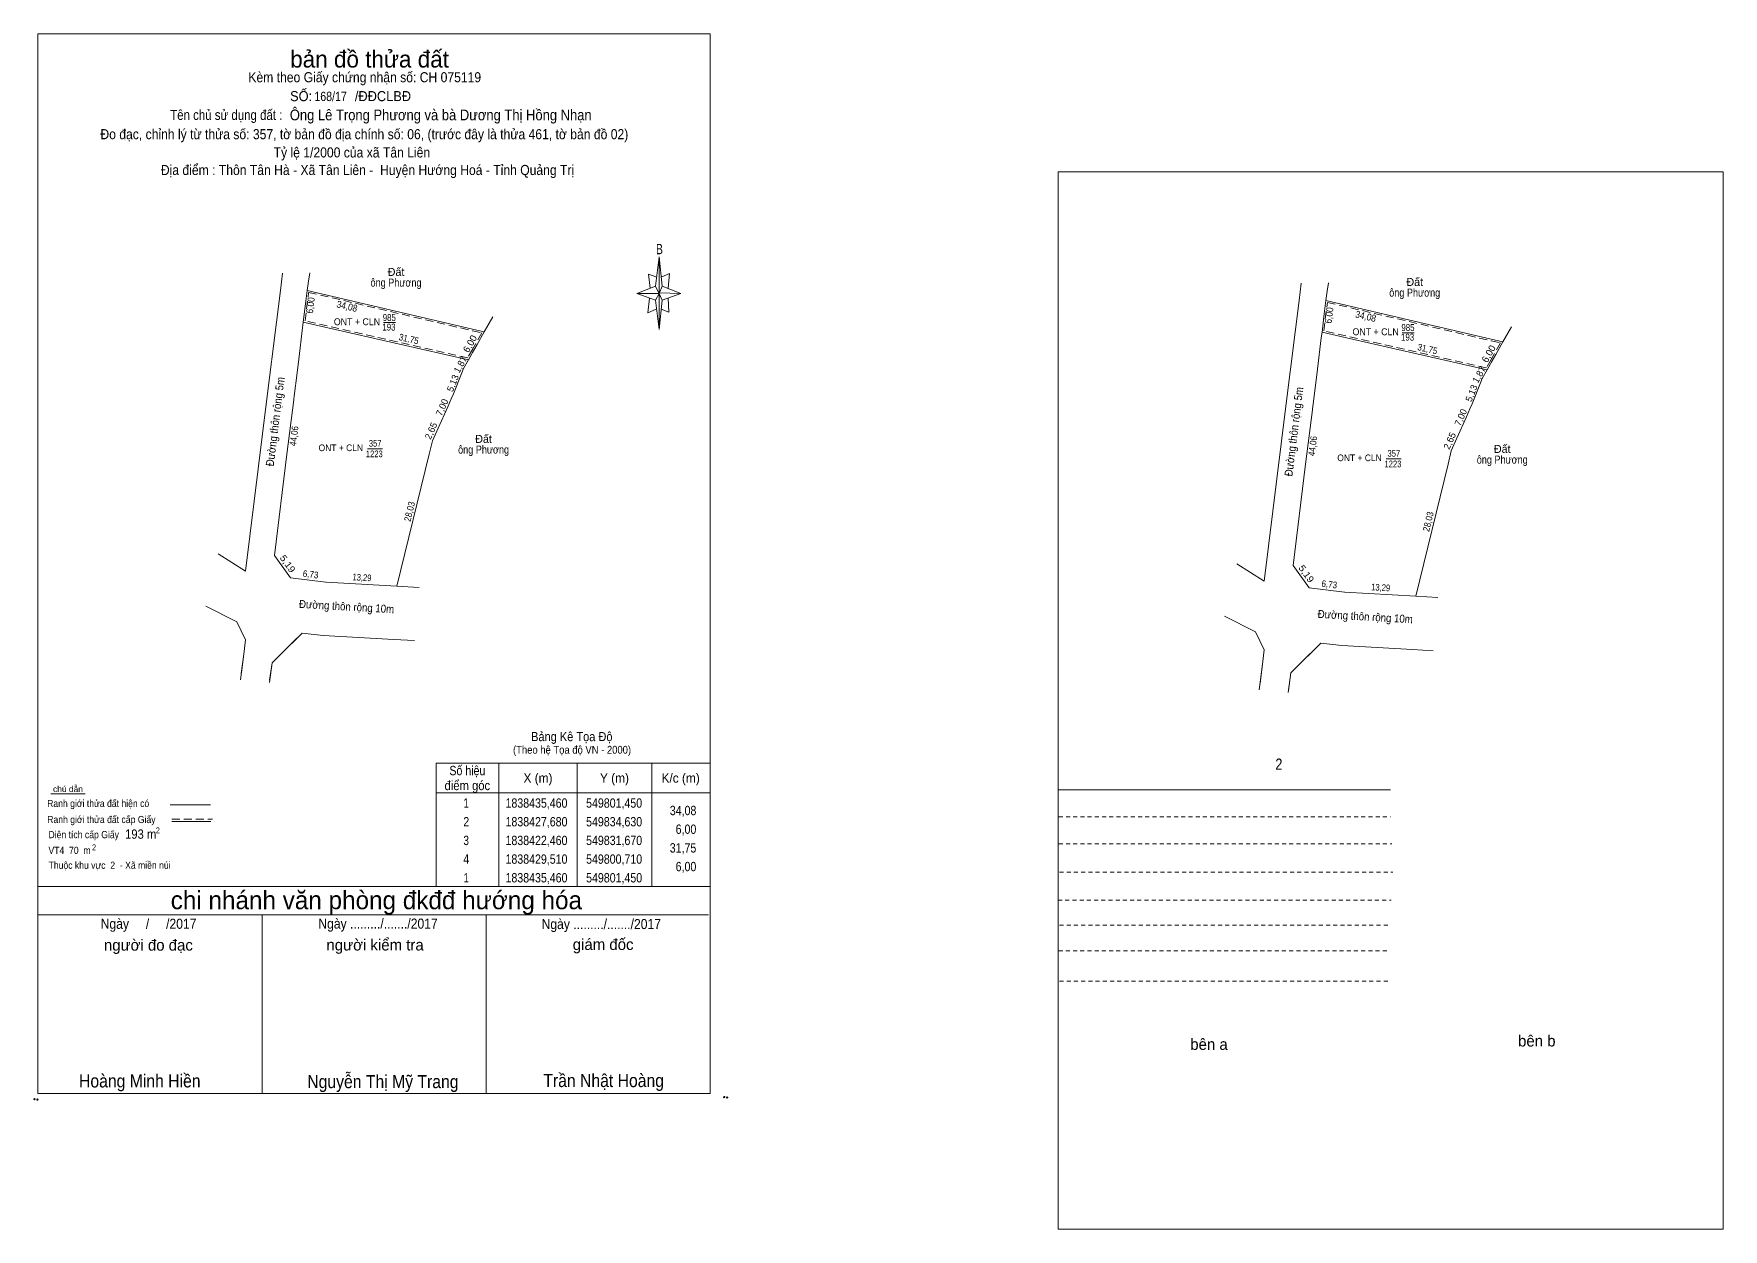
# Model space of a CAD drawing. Header units: metres. Extents: x 549361 to 550067, y 1838260 to 1838488.
# Drawn here: x 549750.2 to 550066.9, y 1838259.6 to 1838483.5 of the extents above; entities that cross this region are included whole.
import ezdxf
from ezdxf.enums import TextEntityAlignment as Align

# ---------------------------------------------------------------- set-up
doc = ezdxf.new("R2010")
doc.units = ezdxf.units.M
doc.header["$LTSCALE"] = 0.5
doc.header["$PDMODE"] = 32
doc.header["$PDSIZE"] = 0.25
for name, pattern in [('DOTTED', [1.5, 0.3, -1.2]), ('MEDIUM_DASHED', [4.5, 3, -1.5]), ('SHORT_DASHED', [2.7, 1.5, -1.2])]:
    doc.linetypes.add(name, pattern=pattern)
for name, color, linetype, lineweight in [('1', 7, 'DOTTED', 13), ('15', 7, 'Continuous', 13), ('17', 7, 'Continuous', 13), ('18', 7, 'Continuous', 13), ('23', 7, 'Continuous', 13), ('63', 7, 'Continuous', 13)]:
    doc.layers.add(name, color=color, linetype=linetype, lineweight=lineweight)
doc.layers.add('60', color=7, linetype='Continuous')

msp = doc.modelspace()

# ---------------------------------------------------------------- linework, layer by layer
at = {"layer": '1', "linetype": 'Continuous'}
for p, q in [((549801.45, 1838435.46), (549832.43, 1838428.2)), ((549992.41, 1838433.58), (550023.39, 1838426.32)), ((549832.43, 1838428.2), (549834.63, 1838427.68)), ((550023.39, 1838426.32), (550025.59, 1838425.8)), ((549942.34, 1838341.86), (550004.5, 1838341.86))]:
    msp.add_line(p, q, dxfattribs=at)
at = {"layer": '1', "linetype": 'SHORT_DASHED'}
for p, q in [((549942.34, 1838336.82), (550004.5, 1838336.82)), ((549942.34, 1838331.78), (550004.78, 1838331.78)), ((549942.48, 1838326.46), (550004.92, 1838326.46)), ((549942.2, 1838321.2), (550004.64, 1838321.2)), ((549942.48, 1838316.52), (550004.29, 1838316.52)), ((549942.31, 1838311.7), (550004.12, 1838311.7)), ((549942.48, 1838306.02), (550004.29, 1838306.02))]:
    msp.add_line(p, q, dxfattribs=at)
at = {"layer": '1', "linetype": 'Continuous'}
msp.add_lwpolyline([(549942.21, 1838457.66), (550066.88, 1838457.66), (550066.88, 1838259.56), (549942.21, 1838259.56)], close=True, dxfattribs=at)
at = {"layer": '1', "linetype": 'MEDIUM_DASHED'}
for points in [[(549832.43, 1838424.41), (549831.52, 1838422.8), (549801.04, 1838429.74), (549801.71, 1838435.09), (549832.43, 1838427.89)], [(550023.39, 1838422.53), (550022.48, 1838420.92), (549992, 1838427.86), (549992.67, 1838433.21), (550023.39, 1838426.01)], [(549832.43, 1838427.89), (549834.17, 1838427.48), (549832.43, 1838424.41)], [(550023.39, 1838426.01), (550025.13, 1838425.6), (550023.39, 1838422.53)]]:
    msp.add_lwpolyline(points, dxfattribs=at)
at = {"layer": '15'}
for p, q in [((549799.85, 1838422.56), (549799.53, 1838419.99)), ((549799.53, 1838419.99), (549798.99, 1838415.61)), ((549990.49, 1838418.11), (549989.95, 1838413.73)), ((549990.81, 1838420.68), (549990.49, 1838418.11))]:
    msp.add_line(p, q, dxfattribs=at)
at = {"layer": '17'}
for p, q in [((549866.7, 1838436.27), (549867.4, 1838441.73)), ((549866.7, 1838433.61), (549863.2, 1838434.87)), ((549867.96, 1838433.61), (549867.4, 1838428.15)), ((549867.96, 1838436.27), (549871.46, 1838434.87)), ((549869.08, 1838434.03), (549869.22, 1838431.37)), ((549869.22, 1838431.37), (549867.82, 1838431.93)), ((549759.81, 1838341.14), (549753.36, 1838341.14)), ((549775.76, 1838339.05), (549783.29, 1838339.05)), ((549776.04, 1838335.92), (549783.4, 1838335.92)), ((549750.97, 1838323.79), (549876.97, 1838323.79)), ((549750.97, 1838318.47), (549876.69, 1838318.47)), ((549750.97, 1838318.47), (549876.69, 1838318.47)), ((549750.97, 1838318.47), (549876.69, 1838318.47)), ((549792.97, 1838285.01), (549792.97, 1838318.47)), ((549834.97, 1838285.01), (549834.97, 1838318.47))]:
    msp.add_line(p, q, dxfattribs=at)
at = {"layer": '17', "linetype": 'MEDIUM_DASHED'}
msp.add_line((549776.04, 1838336.37), (549783.66, 1838336.37), dxfattribs=at)
at = {"layer": '17'}
for points in [[(549750.97, 1838483.53), (549876.97, 1838483.53), (549876.97, 1838285.01), (549750.97, 1838285.01)], [(549867.4, 1838441.73), (549867.96, 1838436.27), (549867.4, 1838434.87)], [(549867.4, 1838434.87), (549863.2, 1838434.87), (549866.7, 1838436.27), (549867.96, 1838433.61), (549871.46, 1838434.87), (549867.4, 1838435.01)], [(549867.4, 1838434.87), (549867.4, 1838428.15), (549866.7, 1838433.61)]]:
    msp.add_lwpolyline(points, close=True, dxfattribs=at)
for points in [[(549866.98, 1838437.95), (549865.44, 1838438.51), (549865.72, 1838435.85)], [(549867.82, 1838437.95), (549869.36, 1838438.65), (549869.08, 1838435.85)], [(549867.4, 1838434.87), (549866.7, 1838436.27), (549863.2, 1838434.87)], [(549865.58, 1838434.03), (549865.3, 1838431.23), (549866.84, 1838431.93)], [(549867.4, 1838434.87), (549867.96, 1838433.61), (549871.46, 1838434.87)], [(549876.97, 1838285.01), (549750.97, 1838285.01), (549750.97, 1838318.47)]]:
    msp.add_lwpolyline(points, dxfattribs=at)
for p in [(549750.31, 1838283.92), (549750.87, 1838283.84), (549879.63, 1838284.31), (549880.19, 1838284.23)]:
    msp.add_point(p, dxfattribs=at)
at = {"layer": '18'}
for p, q in [((549796.82, 1838438.67), (549796.42, 1838435.45)), ((549987.78, 1838436.79), (549987.38, 1838433.57)), ((549796.42, 1838435.45), (549795.68, 1838429.5)), ((549987.38, 1838433.57), (549986.64, 1838427.62)), ((549834.63, 1838427.68), (549836.23, 1838430.51)), ((549834.63, 1838427.68), (549836.23, 1838430.51)), ((549834.63, 1838427.68), (549836.23, 1838430.51)), ((549815.73, 1838429.41), (549817.99, 1838429.41)), ((549833.3, 1838425.34), (549834.63, 1838427.68)), ((550006.69, 1838427.53), (550008.95, 1838427.53)), ((550025.59, 1838425.8), (550027.19, 1838428.63)), ((550025.59, 1838425.8), (550027.19, 1838428.63)), ((550025.59, 1838425.8), (550027.19, 1838428.63)), ((549832.43, 1838423.8), (549833.3, 1838425.34)), ((550024.26, 1838423.46), (550025.59, 1838425.8)), ((549830.75, 1838420.83), (549831.67, 1838422.46)), ((549832.31, 1838423.59), (549832.43, 1838423.8)), ((550023.27, 1838421.71), (550023.39, 1838421.92)), ((550023.39, 1838421.92), (550024.26, 1838423.46)), ((550021.71, 1838418.95), (550022.63, 1838420.58)), ((549797.64, 1838404.76), (549798.91, 1838414.97)), ((549826.01, 1838409.67), (549827.78, 1838413.64)), ((549988.6, 1838402.88), (549989.87, 1838413.09)), ((550016.97, 1838407.79), (550018.74, 1838411.76)), ((549824.94, 1838407.25), (549826.01, 1838409.67)), ((550015.9, 1838405.37), (550016.97, 1838407.79)), ((549795.28, 1838385.79), (549797.64, 1838404.76)), ((549986.24, 1838383.91), (549988.6, 1838402.88)), ((549784.73, 1838386.12), (549789.88, 1838382.84)), ((549975.69, 1838384.24), (549980.84, 1838380.96)), ((549805, 1838380.8), (549818.27, 1838380.03)), ((549995.96, 1838378.92), (550009.23, 1838378.15)), ((549782.43, 1838376.28), (549788.22, 1838373.38)), ((549973.39, 1838374.4), (549979.18, 1838371.5)), ((549800.5, 1838371.25), (549804.42, 1838370.82)), ((549804.42, 1838370.82), (549817.69, 1838370.05)), ((549821.56, 1838369.83), (549817.7, 1838370.05)), ((549991.46, 1838369.37), (549995.38, 1838368.94)), ((549995.38, 1838368.94), (550008.65, 1838368.17)), ((550012.52, 1838367.95), (550008.66, 1838368.17))]:
    msp.add_line(p, q, dxfattribs=at)
for points in [[(549801.93, 1838438.74), (549801.7, 1838437.16), (549801.45, 1838435.46)], [(549992.89, 1838436.86), (549992.66, 1838435.28), (549992.41, 1838433.58)], [(549801.45, 1838435.46), (549801.14, 1838432.95), (549800.71, 1838429.51)], [(549992.41, 1838433.58), (549992.1, 1838431.07), (549991.67, 1838427.63)], [(549789.88, 1838382.84), (549793.89, 1838415.12), (549795.68, 1838429.5)], [(549800.71, 1838429.51), (549800.58, 1838428.47), (549799.85, 1838422.56)], [(549800.71, 1838429.51), (549805.28, 1838428.47), (549831.67, 1838422.46), (549832.31, 1838423.59)], [(549980.84, 1838380.96), (549984.85, 1838413.24), (549986.64, 1838427.62)], [(549991.67, 1838427.63), (549991.54, 1838426.59), (549990.81, 1838420.68)], [(549991.67, 1838427.63), (549996.24, 1838426.59), (550022.63, 1838420.58), (550023.27, 1838421.71)], [(549828.86, 1838416.06), (549830.42, 1838419.99), (549830.75, 1838420.83)], [(550019.82, 1838414.18), (550021.38, 1838418.11), (550021.71, 1838418.95)], [(549798.91, 1838414.97), (549798.93, 1838415.12), (549798.99, 1838415.61)], [(549827.78, 1838413.64), (549828.44, 1838415.12), (549828.86, 1838416.06)], [(549989.87, 1838413.09), (549989.89, 1838413.24), (549989.95, 1838413.73)], [(550018.74, 1838411.76), (550019.4, 1838413.24), (550019.82, 1838414.18)], [(549822.42, 1838379.79), (549818.27, 1838380.03), (549824.33, 1838404.76), (549824.94, 1838407.25)], [(550013.38, 1838377.91), (550009.23, 1838378.15), (550015.29, 1838402.88), (550015.9, 1838405.37)], [(549795.28, 1838385.79), (549798.32, 1838381.58), (549804.93, 1838380.8)], [(549986.24, 1838383.91), (549989.28, 1838379.7), (549995.89, 1838378.92)]]:
    msp.add_lwpolyline(points, dxfattribs=at)
at = {"layer": '23'}
for p, q in [((549788.23, 1838373.38), (549789.88, 1838369.99)), ((549800.5, 1838371.25), (549796.5, 1838367.32)), ((549799.5, 1838370.27), (549796.5, 1838367.32)), ((549979.19, 1838371.5), (549980.84, 1838368.11)), ((549789.55, 1838367.32), (549788.94, 1838362.5)), ((549789.55, 1838367.32), (549789.09, 1838363.68)), ((549789.55, 1838367.32), (549789.11, 1838363.84)), ((549789.88, 1838369.99), (549789.55, 1838367.32)), ((549789.88, 1838369.99), (549789.55, 1838367.32)), ((549789.88, 1838369.99), (549789.55, 1838367.32)), ((549980.84, 1838368.11), (549980.51, 1838365.44)), ((549980.84, 1838368.11), (549980.51, 1838365.44)), ((549980.84, 1838368.11), (549980.51, 1838365.44)), ((549991.46, 1838369.37), (549987.46, 1838365.44)), ((549990.46, 1838368.39), (549987.46, 1838365.44)), ((549980.51, 1838365.44), (549979.9, 1838360.62)), ((549980.51, 1838365.44), (549980.05, 1838361.8)), ((549980.51, 1838365.44), (549980.07, 1838361.96))]:
    msp.add_line(p, q, dxfattribs=at)
for points in [[(549796.5, 1838367.32), (549794.84, 1838365.69), (549794.34, 1838361.98)], [(549796.5, 1838367.32), (549794.84, 1838365.69), (549794.4, 1838362.4)], [(549987.46, 1838365.44), (549985.8, 1838363.81), (549985.3, 1838360.1)], [(549987.46, 1838365.44), (549985.8, 1838363.81), (549985.36, 1838360.52)]]:
    msp.add_lwpolyline(points, dxfattribs=at)
at = {"layer": '63'}
for p, q in [((549812.72, 1838405.78), (549815.56, 1838405.78)), ((550003.68, 1838403.9), (550006.52, 1838403.9)), ((549837.35, 1838346.89), (549837.35, 1838323.79)), ((549852.05, 1838346.89), (549852.05, 1838323.79)), ((549866.05, 1838346.89), (549866.05, 1838323.79)), ((549825.59, 1838341.29), (549876.97, 1838341.29))]:
    msp.add_line(p, q, dxfattribs=at)
msp.add_lwpolyline([(549825.59, 1838346.89), (549876.97, 1838346.89), (549876.97, 1838323.79), (549825.59, 1838323.79)], close=True, dxfattribs=at)

# ---------------------------------------------------------------- texts
at = {"layer": '1'}
for s, height, width, p in [('193', 1.3, 0.85, (549816.755, 1838427.93)), ('193', 1.3, 0.85, (550007.715, 1838426.05)), ('ONT + CLN', 1.25, 0.95, (549807.74, 1838405.34)), ('1223', 1.25, 0.85, (549814.015, 1838404.2)), ('357', 1.25, 0.85, (549814.175, 1838406.17)), ('357', 1.25, 0.85, (550005.135, 1838404.29)), ('ONT + CLN', 1.25, 0.95, (549998.7, 1838403.46)), ('1223', 1.25, 0.85, (550004.975, 1838402.32)), ('2', 2.1, 0.85, (549983.59, 1838345.64))]:
    msp.add_text(s, height=height, dxfattribs=dict(at, width=width)).set_placement(p, align=Align.CENTER)
for s, p in [('bên a', (549970.485, 1838293.16)), ('bên b', (550031.935, 1838293.79))]:
    msp.add_text(s, height=2.1, dxfattribs=at).set_placement(p, align=Align.CENTER)
at = {"layer": '15'}
for p in [(549818.09, 1838438.17), (550009.05, 1838436.29), (549834.5, 1838406.88), (550025.46, 1838405)]:
    msp.add_text('Đất', height=1.5, dxfattribs=at).set_placement(p, align=Align.CENTER)
at = {"layer": '15', "width": 0.85}
for p in [(549818.09, 1838436.17), (550009.05, 1838434.29), (549834.5, 1838404.88), (550025.46, 1838403)]:
    msp.add_text('ông Phương', height=1.5, dxfattribs=at).set_placement(p, align=Align.CENTER)
at = {"layer": '17'}
for s, height, p in [('bản đồ thửa đất', 3.15, (549813.13, 1838477.21)), ('chi nhánh văn phòng đkđđ hướng hóa', 3.402, (549814.405, 1838319.51)), ('người đo đạc', 2.1, (549771.665, 1838311.75)), ('người kiểm tra', 2.1, (549814.165, 1838311.78)), ('giám đốc', 2.1, (549856.915, 1838311.87))]:
    msp.add_text(s, height=height, dxfattribs=at).set_placement(p, align=Align.CENTER)
for s, height, width, p in [('Kèm theo Giấy chứng nhận số: CH 075119', 1.89, 0.9, (549812.225, 1838474.45)), ('SỐ:            /ĐĐCLBĐ', 1.89, 0.95, (549809.57, 1838470.91)), ('Tên chủ sử dụng đất :', 1.89, 0.85, (549786.27, 1838467.39)), ('Đo đạc, chỉnh lý từ thửa số: 357, tờ bản đồ địa chính số: 06, (trước đây là thửa 461, tờ bản đồ 02)', 1.89, 0.9, (549812.15, 1838463.78)), ('Tỷ lệ 1/2000 của xã Tân Liên', 1.89, 0.9, (549809.815, 1838460.36)), ('Địa điểm : Thôn Tân Hà - Xã Tân Liên -  Huyện Hướng Hoá - Tỉnh Quảng Trị ', 1.89, 0.9, (549813.06, 1838457.07)), ('B', 1.929, 0.75, (549867.47, 1838442.23)), ('Bảng Kê Tọa Độ', 1.715, 0.9, (549851.04, 1838351)), ('(Theo hệ Tọa độ VN - 2000)', 1.47, 0.9, (549851.085, 1838348.65)), ('chú dẫn', 1.12, 1.05, (549756.59, 1838341.46)), ('Ranh giới thửa đất hiện có ', 1.344, 0.9, (549762.48, 1838338.66)), ('Ranh giới thửa đất cấp Giấy', 1.344, 0.9, (549762.855, 1838335.65)), ('Diện tích cấp Giấy ', 1.344, 0.9, (549759.77, 1838332.82)), ('2', 1.12, 0.8, (549773.44, 1838333.72)), ('VT4  70  m ', 1.34, 0.9, (549757.11, 1838329.87)), ('2', 1.12, 0.8, (549761.48, 1838330.53)), ('Thuộc khu vực  2  - Xã miền núi', 1.34, 0.9, (549764.395, 1838327.08)), ('Ngày     /     /2017', 1.89, 0.9, (549771.7, 1838315.84)), ('Ngày ........./......./2017', 1.89, 0.9, (549814.715, 1838315.87)), ('Ngày ........./......./2017', 1.89, 0.9, (549856.565, 1838315.79)), ('Hoàng Minh Hiền', 2.45, 0.9, (549770.055, 1838286.12)), ('Nguyễn Thị Mỹ Trang', 2.45, 0.9, (549815.63, 1838285.99)), ('Trần Nhật Hoàng', 2.45, 0.9, (549857.01, 1838286.19))]:
    msp.add_text(s, height=height, dxfattribs=dict(at, width=width)).set_placement(p, align=Align.CENTER)
at = {"layer": '17', "width": 0.9}
msp.add_text('Ông Lê Trọng Phương và bà Dương Thị Hồng Nhạn', height=2.02, dxfattribs=at).set_placement((549798.18, 1838467.32))
at = {"layer": '18'}
for s, width, p in [('985', 0.85, (549816.825, 1838429.72)), ('ONT + CLN', 0.95, (549810.765, 1838428.93)), ('ONT + CLN', 0.95, (550001.725, 1838427.05)), ('985', 0.85, (550007.785, 1838427.84))]:
    msp.add_text(s, height=1.3, dxfattribs=dict(at, width=width)).set_placement(p, align=Align.CENTER)
at = {"layer": '60', "width": 0.85}
msp.add_text('168/17', height=1.75, dxfattribs=at).set_placement((549805.825, 1838470.93), align=Align.CENTER)
at = {"layer": '63'}
for s, height, rotation, width, p in [('6,00', 1.3, 82.911, 0.9, (549802.6809, 1838432.5748)), ('34,08', 1.3, 346.804, 0.9, (549808.7617, 1838431.85)), ('6,00', 1.3, 82.911, 0.9, (549993.6409, 1838430.6948)), ('34,08', 1.3, 346.804, 0.9, (549999.7217, 1838429.97)), ('31,75', 1.25, 347.172, 0.9, (549820.3512, 1838425.7516)), ('31,75', 1.25, 347.172, 0.9, (550011.3112, 1838423.8716)), ('Đường thôn rộng 5m', 1.5, 82.91, 0.9, (549796.1821, 1838410.7774)), ('Đường thôn rộng 5m', 1.5, 82.91, 0.9, (549987.1421, 1838408.8974)), ('44,06', 1.25, 82.92, 0.9, (549799.5826, 1838408.093)), ('44,06', 1.25, 82.92, 0.9, (549990.5426, 1838406.213)), ('28,03', 1.25, 76.232, 0.9, (549821.2298, 1838393.8763)), ('28,03', 1.25, 76.232, 0.9, (550012.1898, 1838391.9963)), ('5,19', 1.25, 305.833, 1.1, (549797.2689, 1838383.8759)), ('6,73', 1.25, 353.34, 0.9, (549802.0125, 1838381.6427)), ('5,19', 1.25, 305.833, 1.1, (549988.2289, 1838381.9958)), ('13,29', 1.25, 356.679, 0.85, (549811.6788, 1838381.0533)), ('6,73', 1.25, 353.34, 0.9, (549992.9725, 1838379.7627)), ('13,29', 1.25, 356.679, 0.85, (550002.6388, 1838379.1733)), ('Đường thôn rộng 10m', 1.5, 356.725, 0.9, (549808.7772, 1838375.4717)), ('Đường thôn rộng 10m', 1.5, 356.725, 0.9, (549999.7372, 1838373.5917))]:
    msp.add_text(s, height=height, rotation=rotation, dxfattribs=dict(at, width=width)).set_placement(p, align=Align.CENTER)
for s, height, rotation, p in [('6,00', 1.3, 60.445, (549832.5169, 1838425.1394)), ('6,00', 1.3, 60.445, (550023.4769, 1838423.2594)), ('1,87', 1.25, 60.559, (549830.7111, 1838421.2479)), ('1,87', 1.25, 60.559, (550021.6711, 1838419.3679)), ('5,13', 1.25, 68.385, (549829.3162, 1838417.8448)), ('5,13', 1.25, 68.385, (550020.2762, 1838415.9648)), ('7,00', 1.25, 65.963, (549827.2971, 1838413.2904)), ('7,00', 1.25, 65.963, (550018.2571, 1838411.4105)), ('2,65', 1.25, 66.147, (549825.2209, 1838408.8973)), ('2,65', 1.25, 66.147, (550016.1809, 1838407.0173))]:
    msp.add_text(s, height=height, rotation=rotation, dxfattribs=at).set_placement(p, align=Align.CENTER)
for s, width, p in [('Số hiệu', 0.85, (549831.465, 1838344.62)), ('X (m)', 0.95, (549844.7, 1838343.22)), ('Y (m)', 0.95, (549859.04, 1838343.22)), ('K/c (m)', 0.95, (549871.445, 1838343.22)), ('điểm góc', 0.9, (549831.46, 1838341.82)), (' 1', 0.75, (549830.98, 1838338.53)), ('1838435,460', 0.85, (549844.42, 1838338.53)), ('549801,450', 0.85, (549858.975, 1838338.53)), (' 2', 0.85, (549830.98, 1838335.03)), ('1838427,680', 0.85, (549844.42, 1838335.03)), ('549834,630', 0.85, (549858.975, 1838335.03)), ('193 m', 0.9, (549770.22, 1838332.71)), (' 3', 0.8, (549830.98, 1838331.53)), ('1838422,460', 0.85, (549844.42, 1838331.53)), ('549831,670', 0.85, (549858.975, 1838331.53)), (' 4', 0.85, (549830.975, 1838328.03)), ('1838429,510', 0.85, (549844.42, 1838328.03)), ('549800,710', 0.85, (549858.975, 1838328.03)), (' 1', 0.75, (549830.98, 1838324.53)), ('1838435,460', 0.85, (549844.42, 1838324.53)), ('549801,450', 0.85, (549858.975, 1838324.53))]:
    msp.add_text(s, height=1.75, dxfattribs=dict(at, width=width)).set_placement(p, align=Align.CENTER)
at = {"layer": '63', "width": 0.85}
for s, p in [('34,08', (549874.39, 1838337.13)), ('6,00', (549874.38, 1838333.63)), ('31,75', (549874.38, 1838330.13)), ('6,00', (549874.38, 1838326.63))]:
    msp.add_text(s, height=1.75, dxfattribs=at).set_placement(p, align=Align.RIGHT)

doc.saveas('drawing.dxf')
